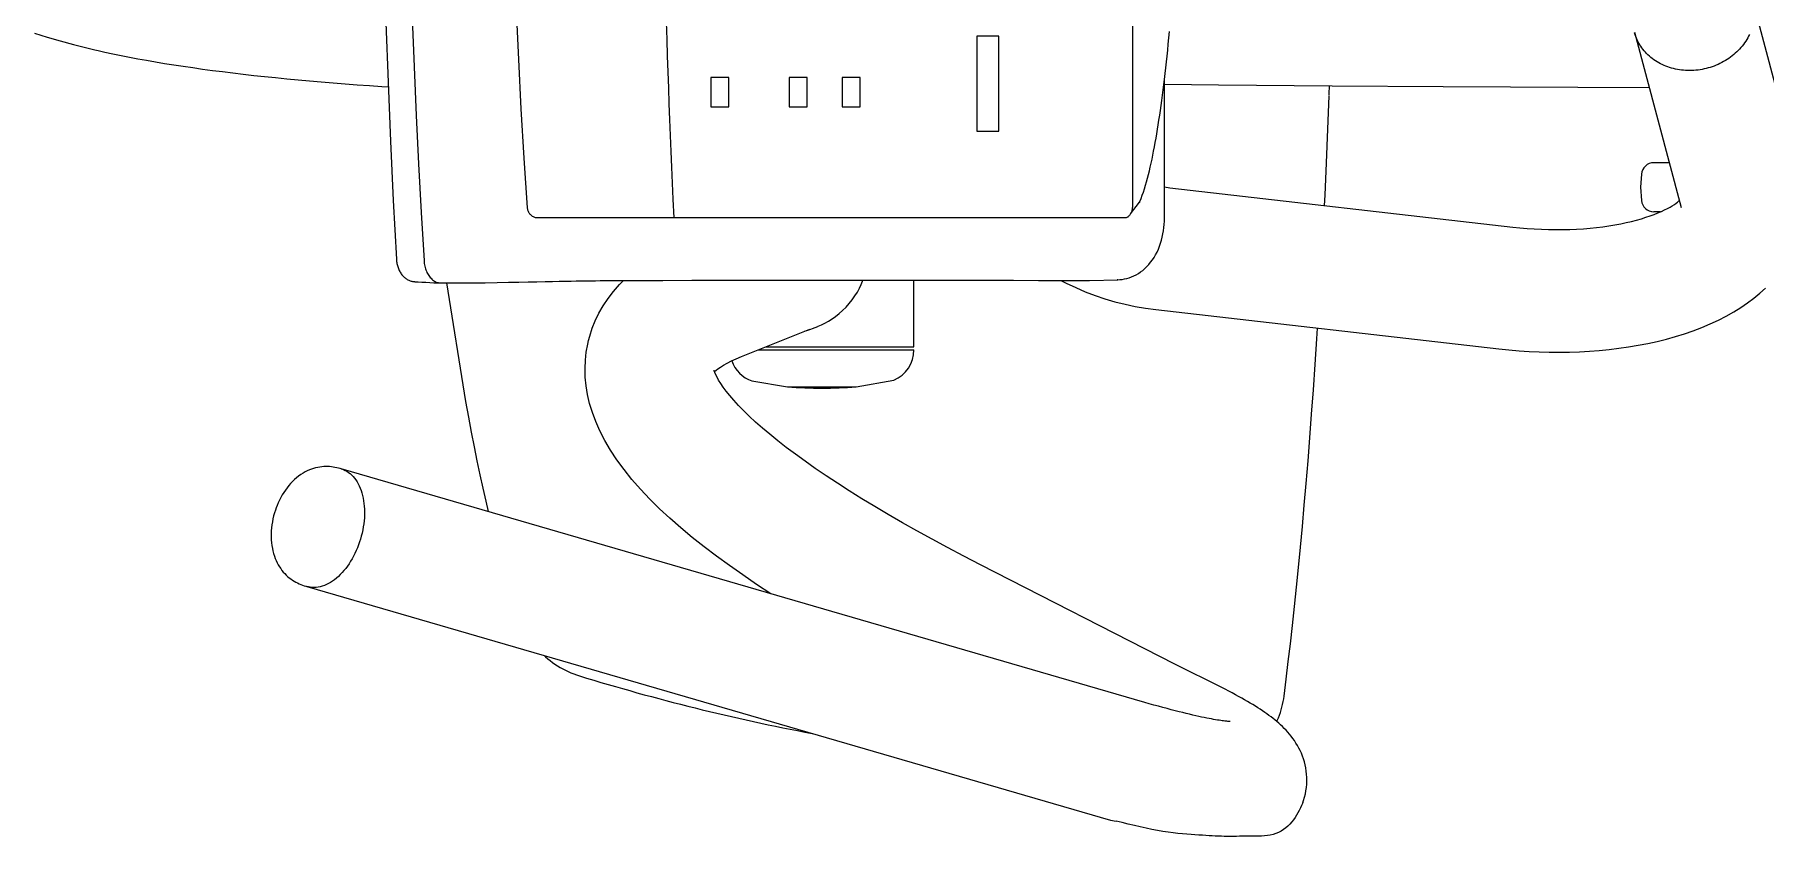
# Model space of a CAD drawing. Header units: centimetres. Extents: x 118932 to 154602, y -32682 to -23521.
# Drawn here: x 129167.1 to 129223.6, y -28329.4 to -28303.2 of the extents above; entities that cross this region are included whole.
import ezdxf

# ---------------------------------------------------------------- set-up
doc = ezdxf.new("R2010")
doc.units = ezdxf.units.CM
doc.header["$LTSCALE"] = 50
doc.header["$MEASUREMENT"] = 0
doc.layers.add('GEN_02_TF_Mobilya', color=7, linetype='Continuous', lineweight=5, true_color=0x745e3d)

# ---------------------------------------------------------------- blocks, each defined once
blk = doc.blocks.new('spor aletleri 6')
at = {"layer": 'GEN_02_TF_Mobilya'}
for p, q in [((-149.579, -13.998), (-150.081, -13.998)), ((-149.864, -15.598), (-150.081, -15.598)), ((-190.498, -17.875), (-190.486, -17.876)), ((-167.555, -17.812), (-167.58, -17.812))]:
    blk.add_line(p, q, dxfattribs=at)
at = {"layer": 'GEN_02_TF_Mobilya', "flags": 128}
for points in [[(-191.424, -9.439), (-191.357, -11.367), (-191.278, -13.295), (-191.186, -15.224), (-191.084, -17.138), (-191.082, -17.156), (-191.079, -17.189), (-191.075, -17.222), (-191.07, -17.255), (-191.064, -17.288), (-191.057, -17.32), (-191.049, -17.353), (-191.04, -17.385), (-191.029, -17.417), (-191.017, -17.449), (-191.004, -17.48), (-190.99, -17.51), (-190.975, -17.54), (-190.959, -17.568), (-190.942, -17.596), (-190.924, -17.622), (-190.905, -17.648), (-190.885, -17.672), (-190.865, -17.694), (-190.843, -17.716), (-190.822, -17.735), (-190.799, -17.754), (-190.777, -17.771), (-190.753, -17.787), (-190.73, -17.802), (-190.706, -17.815), (-190.681, -17.827), (-190.657, -17.838), (-190.631, -17.847), (-190.606, -17.855), (-190.581, -17.862), (-190.555, -17.868), (-190.529, -17.872), (-190.503, -17.875), (-190.486, -17.876), (-190.377, -17.882), (-190.253, -17.89), (-190.125, -17.897), (-189.993, -17.904), (-189.858, -17.911), (-189.744, -17.917), (-189.724, -17.917), (-189.662, -17.917)], [(-190.567, -9.295), (-190.508, -10.876), (-190.44, -12.457), (-190.364, -14.037), (-190.277, -15.615), (-190.182, -17.193), (-190.178, -17.238), (-190.173, -17.283), (-190.166, -17.327), (-190.157, -17.37), (-190.146, -17.413), (-190.133, -17.455), (-190.119, -17.495), (-190.104, -17.535), (-190.086, -17.573), (-190.068, -17.61), (-190.048, -17.645), (-190.026, -17.678), (-190.003, -17.71), (-189.979, -17.739), (-189.954, -17.767), (-189.928, -17.793), (-189.901, -17.816), (-189.873, -17.837), (-189.844, -17.856), (-189.814, -17.873), (-189.784, -17.887), (-189.753, -17.898), (-189.722, -17.907), (-189.69, -17.914), (-189.658, -17.918), (-189.627, -17.919), (-188.626, -17.919)], [(-167.08, 15.264), (-167.081, -15.398), (-167.082, -15.424), (-167.083, -15.45), (-167.086, -15.476), (-167.09, -15.502), (-167.094, -15.527), (-167.1, -15.551), (-167.107, -15.575), (-167.114, -15.598), (-167.123, -15.62), (-167.133, -15.641), (-167.143, -15.662), (-167.154, -15.681), (-167.166, -15.699), (-167.179, -15.715), (-167.192, -15.731), (-167.206, -15.744), (-167.22, -15.757), (-167.235, -15.768), (-167.251, -15.777), (-167.266, -15.785), (-167.282, -15.791), (-167.299, -15.795), (-167.315, -15.797), (-167.331, -15.798), (-181.917, -15.798), (-186.473, -15.798), (-186.498, -15.797), (-186.523, -15.794), (-186.547, -15.789), (-186.572, -15.781), (-186.595, -15.772), (-186.618, -15.761), (-186.64, -15.749), (-186.662, -15.734), (-186.682, -15.718), (-186.701, -15.7), (-186.719, -15.681), (-186.735, -15.66), (-186.75, -15.639), (-186.764, -15.616), (-186.775, -15.592), (-186.785, -15.567), (-186.794, -15.542), (-186.8, -15.516), (-186.805, -15.489), (-186.808, -15.463), (-186.915, -13.849), (-187.01, -12.241), (-187.094, -10.63), (-187.166, -9.035)], [(-182.023, -15.798), (-182.053, -15.182), (-182.077, -14.664), (-182.101, -14.146), (-182.123, -13.627), (-182.145, -13.109), (-182.166, -12.59), (-182.186, -12.073), (-182.205, -11.557), (-182.224, -11.04), (-182.242, -10.516), (-182.259, -9.976), (-182.276, -9.416)], [(-188.626, -17.919), (-188.193, -17.91), (-187.795, -17.902), (-187.43, -17.894), (-187.093, -17.888), (-186.784, -17.882), (-186.499, -17.876), (-186.237, -17.871), (-185.996, -17.867), (-185.774, -17.863), (-185.571, -17.859), (-185.389, -17.856), (-185.222, -17.853), (-185.063, -17.851), (-184.905, -17.848), (-184.746, -17.846), (-184.59, -17.844), (-184.44, -17.842), (-184.292, -17.841), (-184.147, -17.839), (-184.004, -17.838), (-183.862, -17.837), (-183.725, -17.837), (-183.592, -17.836), (-183.463, -17.836), (-182.391, -17.834), (-181.452, -17.832), (-180.523, -17.832), (-179.604, -17.829), (-178.694, -17.829), (-177.794, -17.828), (-176.903, -17.828), (-176.023, -17.828), (-175.153, -17.828), (-174.293, -17.828), (-173.443, -17.828), (-172.604, -17.828), (-171.775, -17.83), (-170.956, -17.83), (-170.149, -17.833), (-169.352, -17.834), (-168.502, -17.836), (-168.479, -17.836), (-167.555, -17.812), (-167.498, -17.809), (-167.42, -17.801), (-167.341, -17.788), (-167.264, -17.77), (-167.187, -17.748), (-167.11, -17.72), (-167.035, -17.687), (-166.961, -17.65), (-166.888, -17.607), (-166.816, -17.559), (-166.747, -17.507), (-166.679, -17.449), (-166.613, -17.385), (-166.55, -17.317), (-166.489, -17.244), (-166.432, -17.167), (-166.378, -17.085), (-166.327, -16.999), (-166.28, -16.909), (-166.237, -16.817), (-166.199, -16.721), (-166.164, -16.624), (-166.134, -16.524), (-166.108, -16.423), (-166.086, -16.321), (-166.068, -16.218), (-166.055, -16.114), (-166.045, -16.009), (-166.04, -15.905), (-166.038, -15.816), (-166.038, -11.282), (-166.015, -11.086), (-165.994, -10.901), (-165.974, -10.713), (-165.953, -10.521), (-165.933, -10.326), (-165.913, -10.127), (-165.894, -9.926), (-165.874, -9.721)], [(-202.881, -9.777), (-202.471, -9.905), (-202.049, -10.027), (-201.617, -10.142), (-201.174, -10.252), (-200.921, -10.311)], [(-169.415, -17.834), (-169.239, -17.925), (-168.932, -18.07), (-168.619, -18.203), (-168.301, -18.324), (-167.979, -18.432), (-167.653, -18.528), (-167.324, -18.612), (-166.992, -18.683), (-166.657, -18.741), (-166.32, -18.786), (-155.132, -20.068), (-154.804, -20.103), (-154.476, -20.131), (-154.147, -20.152), (-153.817, -20.167), (-153.489, -20.176), (-153.16, -20.178), (-152.833, -20.173), (-152.506, -20.162), (-152.181, -20.144), (-151.859, -20.119), (-151.538, -20.088), (-151.219, -20.049), (-150.903, -20.004), (-150.59, -19.951), (-150.28, -19.891), (-149.974, -19.824), (-149.672, -19.749), (-149.375, -19.666), (-149.083, -19.576), (-148.796, -19.477), (-148.515, -19.37), (-148.241, -19.255), (-147.975, -19.131), (-147.719, -19), (-147.474, -18.861), (-147.241, -18.717), (-147.021, -18.566), (-146.814, -18.41), (-146.621, -18.25), (-146.441, -18.085)], [(-145.327, -14.423), (-146.849, -8.711)], [(-150.714, -9.741), (-149.192, -15.454)], [(-146.96, -9.816), (-146.988, -9.873), (-147.018, -9.928), (-147.05, -9.983), (-147.084, -10.037), (-147.12, -10.09), (-147.158, -10.142), (-147.198, -10.193), (-147.24, -10.243), (-147.283, -10.291), (-147.328, -10.339), (-147.375, -10.385), (-147.424, -10.429), (-147.474, -10.473), (-147.526, -10.515), (-147.579, -10.555), (-147.633, -10.594), (-147.689, -10.631), (-147.746, -10.667), (-147.804, -10.701), (-147.864, -10.733), (-147.924, -10.763), (-147.986, -10.792), (-148.048, -10.819), (-148.111, -10.844), (-148.175, -10.867), (-148.24, -10.888), (-148.306, -10.908), (-148.371, -10.925), (-148.438, -10.94), (-148.505, -10.954), (-148.572, -10.965), (-148.639, -10.975), (-148.707, -10.982), (-148.774, -10.987), (-148.842, -10.99), (-148.91, -10.992), (-148.977, -10.991), (-149.044, -10.988), (-149.111, -10.983), (-149.178, -10.976), (-149.244, -10.967), (-149.309, -10.956), (-149.374, -10.943), (-149.438, -10.928), (-149.502, -10.911), (-149.564, -10.892), (-149.626, -10.871), (-149.687, -10.848), (-149.746, -10.823), (-149.805, -10.796), (-149.862, -10.768), (-149.918, -10.738), (-149.973, -10.706), (-150.026, -10.672), (-150.078, -10.637), (-150.129, -10.6), (-150.178, -10.561), (-150.225, -10.521), (-150.271, -10.479), (-150.314, -10.436), (-150.356, -10.392), (-150.397, -10.346), (-150.435, -10.299), (-150.472, -10.25), (-150.506, -10.201), (-150.538, -10.15), (-150.569, -10.098), (-150.598, -10.044), (-150.624, -9.99), (-150.648, -9.935), (-150.671, -9.878), (-150.69, -9.822), (-150.708, -9.764)], [(-171.435, -12.967), (-171.435, -9.867), (-172.161, -9.867), (-172.161, -12.967), (-171.435, -12.967)], [(-200.921, -10.311), (-200.806, -10.338), (-200.588, -10.387), (-200.328, -10.443), (-200.063, -10.498), (-199.791, -10.552), (-199.512, -10.605), (-199.228, -10.657), (-198.938, -10.707), (-198.643, -10.757), (-198.342, -10.805), (-198.036, -10.852), (-197.725, -10.897), (-197.408, -10.942), (-197.085, -10.985), (-196.757, -11.028), (-196.422, -11.069), (-196.081, -11.109), (-195.735, -11.148), (-195.382, -11.186), (-195.024, -11.223), (-194.66, -11.259), (-194.29, -11.294), (-193.915, -11.328), (-193.535, -11.361), (-193.149, -11.393), (-192.758, -11.424), (-192.362, -11.454), (-191.961, -11.483), (-191.555, -11.511), (-191.35, -11.525)], [(-180.246, -12.173), (-180.246, -11.223), (-180.834, -11.223), (-180.834, -12.173), (-180.246, -12.173)], [(-177.688, -12.173), (-177.688, -11.223), (-178.276, -11.223), (-178.276, -12.173), (-177.688, -12.173)], [(-175.959, -12.173), (-175.959, -11.223), (-176.547, -11.223), (-176.547, -12.173), (-175.959, -12.173)], [(-167.143, -15.662), (-166.856, -15.288), (-166.857, -15.289), (-166.844, -15.262), (-166.802, -15.163), (-166.762, -15.06), (-166.725, -14.954), (-166.689, -14.845), (-166.654, -14.734), (-166.621, -14.619), (-166.589, -14.502), (-166.559, -14.383), (-166.529, -14.262), (-166.5, -14.138), (-166.471, -14.011), (-166.443, -13.882), (-166.416, -13.751), (-166.39, -13.617), (-166.364, -13.48), (-166.338, -13.341), (-166.313, -13.199), (-166.288, -13.055), (-166.264, -12.908), (-166.24, -12.758), (-166.216, -12.605), (-166.193, -12.449), (-166.17, -12.291), (-166.147, -12.128), (-166.124, -11.963), (-166.102, -11.794), (-166.08, -11.622), (-166.058, -11.447), (-166.038, -11.282)], [(-150.231, -11.555), (-152.56, -11.545), (-156.947, -11.522), (-160.565, -11.498), (-164.273, -11.467), (-166.038, -11.45)], [(-160.677, -11.818), (-160.717, -12.903), (-160.763, -14.004), (-160.81, -15.053), (-160.826, -15.389)], [(-160.666, -11.497), (-160.674, -11.74), (-160.676, -11.798)], [(-150.48, -14.37), (-150.51, -14.798), (-150.48, -15.226)], [(-166.038, -14.788), (-165.865, -14.812), (-154.676, -16.095), (-154.444, -16.119), (-154.21, -16.139), (-153.977, -16.155), (-153.743, -16.167), (-153.51, -16.174), (-153.279, -16.178), (-153.049, -16.176), (-152.822, -16.171), (-152.597, -16.162), (-152.377, -16.148), (-152.161, -16.13), (-151.949, -16.109), (-151.743, -16.084), (-151.542, -16.055), (-151.347, -16.023), (-151.16, -15.988), (-150.979, -15.95), (-150.806, -15.91), (-150.641, -15.868), (-150.484, -15.823), (-150.336, -15.777), (-150.197, -15.73), (-150.066, -15.682), (-149.945, -15.633), (-149.833, -15.585), (-149.73, -15.537), (-149.637, -15.489), (-149.552, -15.443), (-149.477, -15.398), (-149.41, -15.356), (-149.353, -15.316), (-149.303, -15.279), (-149.261, -15.245), (-149.25, -15.235)], [(-188.08, -25.374), (-188.161, -25.032), (-188.257, -24.609), (-188.353, -24.173), (-188.448, -23.723), (-188.541, -23.261), (-188.634, -22.784), (-188.726, -22.293), (-188.816, -21.787), (-189.442, -17.915)], [(-178.872, -28.05), (-179.337, -27.745), (-179.789, -27.439), (-180.225, -27.133), (-180.645, -26.827), (-181.048, -26.52), (-181.436, -26.213), (-181.807, -25.903), (-182.162, -25.592), (-182.499, -25.279), (-182.819, -24.963), (-183.12, -24.645), (-183.401, -24.325), (-183.659, -24.004), (-183.894, -23.684), (-184.104, -23.366), (-184.288, -23.053), (-184.447, -22.744), (-184.582, -22.44), (-184.693, -22.141), (-184.782, -21.845), (-184.85, -21.554), (-184.897, -21.267), (-184.924, -20.985), (-184.932, -20.709), (-184.921, -20.438), (-184.892, -20.171), (-184.845, -19.909), (-184.82, -19.799), (-184.78, -19.651), (-184.698, -19.397), (-184.597, -19.148), (-184.478, -18.903), (-184.34, -18.661), (-184.182, -18.424), (-184.003, -18.192), (-183.803, -17.965), (-183.675, -17.837)], [(-179.043, -19.998), (-174.209, -19.998), (-174.209, -17.828)], [(-177.348, -19.339), (-177.345, -19.337), (-177.332, -19.332), (-177.221, -19.283), (-177.108, -19.227), (-176.994, -19.162), (-176.878, -19.089), (-176.762, -19.007), (-176.646, -18.915), (-176.532, -18.814), (-176.422, -18.706), (-176.318, -18.59), (-176.219, -18.468), (-176.129, -18.341), (-176.05, -18.214), (-175.982, -18.089), (-175.925, -17.969), (-175.879, -17.854), (-175.87, -17.827)], [(-180.71, -20.808), (-180.709, -20.808), (-180.661, -20.766), (-180.597, -20.716), (-180.515, -20.659), (-180.415, -20.597), (-180.297, -20.53), (-180.16, -20.46), (-180.003, -20.387), (-179.826, -20.313), (-177.603, -19.42)], [(-177.775, -19.489), (-177.699, -19.469), (-177.567, -19.426), (-177.517, -19.407), (-177.345, -19.338)], [(-162.376, -32.217), (-162.36, -32.183), (-162.323, -32.099), (-162.29, -32.013), (-162.259, -31.926), (-162.231, -31.838), (-162.206, -31.749), (-162.184, -31.66), (-162.165, -31.57), (-162.149, -31.479), (-162.136, -31.387), (-162.067, -30.832), (-161.999, -30.263), (-161.931, -29.68), (-161.864, -29.082), (-161.798, -28.47), (-161.733, -27.842), (-161.668, -27.198), (-161.604, -26.538), (-161.54, -25.862), (-161.478, -25.167), (-161.417, -24.454), (-161.356, -23.722), (-161.296, -22.969), (-161.238, -22.196), (-161.18, -21.4), (-161.123, -20.58), (-161.068, -19.735), (-161.047, -19.39)], [(-179.291, -20.098), (-176.638, -20.098), (-175.807, -20.098), (-174.209, -20.098)], [(-161.528, -34.874), (-161.499, -34.789), (-161.468, -34.685), (-161.443, -34.58), (-161.423, -34.474), (-161.408, -34.367), (-161.399, -34.259), (-161.395, -34.152), (-161.396, -34.045), (-161.403, -33.94), (-161.414, -33.835), (-161.43, -33.733), (-161.451, -33.633), (-161.475, -33.535), (-161.504, -33.439), (-161.537, -33.346), (-161.573, -33.255), (-161.612, -33.167), (-161.655, -33.082), (-161.701, -32.999), (-161.749, -32.919), (-161.799, -32.842), (-161.851, -32.768), (-161.905, -32.697), (-161.96, -32.629), (-162.016, -32.564), (-162.073, -32.501), (-162.131, -32.441), (-162.19, -32.383), (-162.25, -32.327), (-162.311, -32.273), (-162.372, -32.22), (-162.434, -32.168), (-162.498, -32.118), (-162.563, -32.067), (-162.63, -32.018), (-162.698, -31.969), (-162.769, -31.919), (-162.841, -31.87), (-162.916, -31.82), (-162.994, -31.77), (-163.074, -31.719), (-163.157, -31.668), (-163.242, -31.616), (-163.331, -31.564), (-163.424, -31.51), (-163.519, -31.456), (-163.618, -31.4), (-163.721, -31.344), (-163.828, -31.286), (-163.939, -31.227), (-164.053, -31.167), (-164.163, -31.111), (-165.701, -30.347), (-172.041, -27.105), (-172.583, -26.825), (-173.108, -26.548), (-173.617, -26.274), (-174.11, -26.003), (-174.585, -25.735), (-175.044, -25.471), (-175.485, -25.21), (-175.908, -24.953), (-176.314, -24.7), (-176.703, -24.451), (-177.073, -24.207), (-177.425, -23.968), (-177.759, -23.733), (-178.074, -23.504), (-178.371, -23.281), (-178.649, -23.064), (-178.909, -22.853), (-179.15, -22.649), (-179.373, -22.452), (-179.577, -22.263), (-179.762, -22.081), (-179.93, -21.909), (-180.079, -21.745), (-180.211, -21.592), (-180.326, -21.449), (-180.425, -21.316), (-180.507, -21.196), (-180.575, -21.087), (-180.628, -20.991), (-180.669, -20.909), (-180.698, -20.841), (-180.717, -20.788), (-180.725, -20.759)], [(-179.49, -21.112), (-178.325, -21.306), (-176.093, -21.306), (-174.865, -21.088)], [(-192.884, -23.977), (-192.919, -23.968), (-192.973, -23.954), (-193.029, -23.941), (-193.086, -23.93), (-193.144, -23.92), (-193.203, -23.913), (-193.263, -23.907), (-193.325, -23.904), (-193.388, -23.904), (-193.452, -23.906), (-193.517, -23.911), (-193.583, -23.919), (-193.65, -23.931), (-193.717, -23.946), (-193.785, -23.965), (-193.853, -23.987), (-193.921, -24.013), (-193.989, -24.044), (-194.059, -24.079), (-194.129, -24.12), (-194.201, -24.165), (-194.271, -24.216), (-194.339, -24.27), (-194.406, -24.328), (-194.47, -24.39), (-194.532, -24.455), (-194.591, -24.523), (-194.649, -24.595), (-194.703, -24.67), (-194.756, -24.747), (-194.805, -24.828), (-194.852, -24.91), (-194.896, -24.996), (-194.937, -25.083), (-194.975, -25.172), (-195.004, -25.247), (-195.031, -25.324), (-195.06, -25.418), (-195.087, -25.513), (-195.109, -25.61), (-195.129, -25.708), (-195.144, -25.807), (-195.156, -25.906), (-195.164, -26.005), (-195.167, -26.103), (-195.167, -26.2), (-195.163, -26.296), (-195.155, -26.39), (-195.144, -26.481), (-195.128, -26.571), (-195.11, -26.657), (-195.088, -26.74), (-195.062, -26.821), (-195.034, -26.898), (-195.004, -26.971), (-194.97, -27.042), (-194.934, -27.108), (-194.897, -27.172), (-194.857, -27.232), (-194.815, -27.289), (-194.771, -27.343), (-194.726, -27.393), (-194.678, -27.441), (-194.63, -27.486), (-194.579, -27.529), (-194.527, -27.568), (-194.475, -27.605), (-194.421, -27.639), (-194.366, -27.67), (-194.311, -27.699), (-194.256, -27.725), (-194.2, -27.749), (-194.144, -27.771), (-194.089, -27.791), (-194.035, -27.808), (-194.001, -27.818)], [(-163.893, -32.218), (-163.892, -32.218), (-163.895, -32.217), (-163.902, -32.217), (-163.914, -32.217), (-163.929, -32.216), (-163.949, -32.215), (-163.973, -32.213), (-164, -32.211), (-164.032, -32.207), (-164.068, -32.203), (-164.108, -32.199), (-164.152, -32.193), (-164.2, -32.186), (-164.253, -32.178), (-164.31, -32.169), (-164.371, -32.159), (-164.436, -32.148), (-164.505, -32.135), (-164.579, -32.121), (-164.657, -32.106), (-164.739, -32.089), (-164.826, -32.071), (-164.917, -32.051), (-165.013, -32.03), (-165.113, -32.007), (-165.218, -31.983), (-165.328, -31.957), (-165.442, -31.929), (-165.561, -31.899), (-165.685, -31.867), (-165.814, -31.834), (-165.948, -31.798), (-166.087, -31.761), (-166.23, -31.721), (-166.379, -31.68), (-166.533, -31.636), (-166.68, -31.593), (-192.884, -23.977), (-192.87, -23.981), (-192.811, -24.003), (-192.753, -24.029), (-192.697, -24.06), (-192.643, -24.095), (-192.591, -24.135), (-192.541, -24.18), (-192.493, -24.229), (-192.448, -24.283), (-192.406, -24.34), (-192.366, -24.402), (-192.328, -24.467), (-192.294, -24.536), (-192.263, -24.609), (-192.234, -24.685), (-192.209, -24.764), (-192.187, -24.846), (-192.168, -24.93), (-192.153, -25.017), (-192.14, -25.107), (-192.131, -25.198), (-192.126, -25.291), (-192.124, -25.386), (-192.125, -25.482), (-192.129, -25.579), (-192.137, -25.677), (-192.149, -25.776), (-192.163, -25.875), (-192.181, -25.973), (-192.202, -26.072), (-192.227, -26.17), (-192.254, -26.268), (-192.285, -26.364), (-192.318, -26.46), (-192.354, -26.554), (-192.394, -26.646), (-192.436, -26.736), (-192.48, -26.824), (-192.527, -26.91), (-192.576, -26.993), (-192.628, -27.074), (-192.681, -27.151), (-192.737, -27.225), (-192.794, -27.296), (-192.853, -27.363), (-192.914, -27.427), (-192.975, -27.486), (-193.038, -27.542), (-193.103, -27.593), (-193.168, -27.64), (-193.233, -27.682), (-193.3, -27.72), (-193.366, -27.753), (-193.433, -27.781), (-193.5, -27.805), (-193.566, -27.823), (-193.633, -27.837), (-193.699, -27.846), (-193.764, -27.849), (-193.828, -27.848), (-193.892, -27.842), (-193.954, -27.83), (-194.001, -27.818), (-167.797, -35.434), (-167.613, -35.465)], [(-186.264, -30.067), (-186.222, -30.106), (-186.147, -30.17), (-186.071, -30.232), (-185.992, -30.291), (-185.912, -30.347), (-185.829, -30.401), (-185.745, -30.452), (-185.66, -30.5), (-185.572, -30.545), (-185.484, -30.588), (-185.394, -30.627), (-185.302, -30.664), (-185.21, -30.698), (-185.116, -30.728)], [(-161.528, -34.874), (-161.566, -34.956), (-161.604, -35.037), (-161.643, -35.118), (-161.685, -35.197), (-161.729, -35.275), (-161.776, -35.35), (-161.828, -35.424), (-161.884, -35.494), (-161.945, -35.562), (-162.012, -35.625), (-162.083, -35.685), (-162.158, -35.739), (-162.237, -35.788), (-162.32, -35.832), (-162.406, -35.869), (-162.496, -35.899), (-162.588, -35.922), (-162.683, -35.938), (-162.779, -35.949), (-162.877, -35.956), (-162.977, -35.959), (-163.078, -35.96), (-163.179, -35.96), (-163.281, -35.959), (-163.383, -35.959), (-163.485, -35.96), (-163.586, -35.961), (-163.687, -35.962), (-163.788, -35.963), (-163.888, -35.963), (-163.987, -35.963), (-164.086, -35.962), (-164.183, -35.96), (-164.281, -35.956), (-164.379, -35.952), (-164.48, -35.947), (-164.583, -35.942), (-164.689, -35.935), (-164.801, -35.928), (-164.918, -35.921), (-165.042, -35.913), (-165.172, -35.904), (-165.308, -35.894), (-165.452, -35.882), (-165.602, -35.867), (-165.758, -35.849), (-165.921, -35.827), (-166.091, -35.801), (-166.267, -35.769), (-166.448, -35.734), (-166.635, -35.695), (-166.826, -35.653), (-167.02, -35.608), (-167.216, -35.561), (-167.414, -35.513), (-167.613, -35.465)]]:
    blk.add_lwpolyline(points, dxfattribs=at)
at = {"layer": 'GEN_02_TF_Mobilya'}
for centre, radius, start, end in [((-150.081, -14.398), 0.4, 89.9993, 175.9993), ((-150.081, -15.198), 0.4, 183.9993, 269.9993), ((-175.284, -20.098), 1.075, 292.9444, 359.9993), ((-179.134, -20.098), 1.075, 199.3632, 250.6371), ((-177.208, -6.548), 14.8, 265.6753, 274.3234), ((-164.515, 36.172), 70, 252.88455, 259.29044)]:
    blk.add_arc(centre, radius, start, end, dxfattribs=at)
blk = doc.blocks.new('c blok level -1 tefriş')
blk.add_blockref('spor aletleri 6', (-216.634, 247.37, -0.003))

msp = doc.modelspace()

# ---------------------------------------------------------------- block references
msp.add_blockref('c blok level -1 tefriş', (129586.651, -28540.795, 0.003))

doc.saveas('drawing.dxf')
